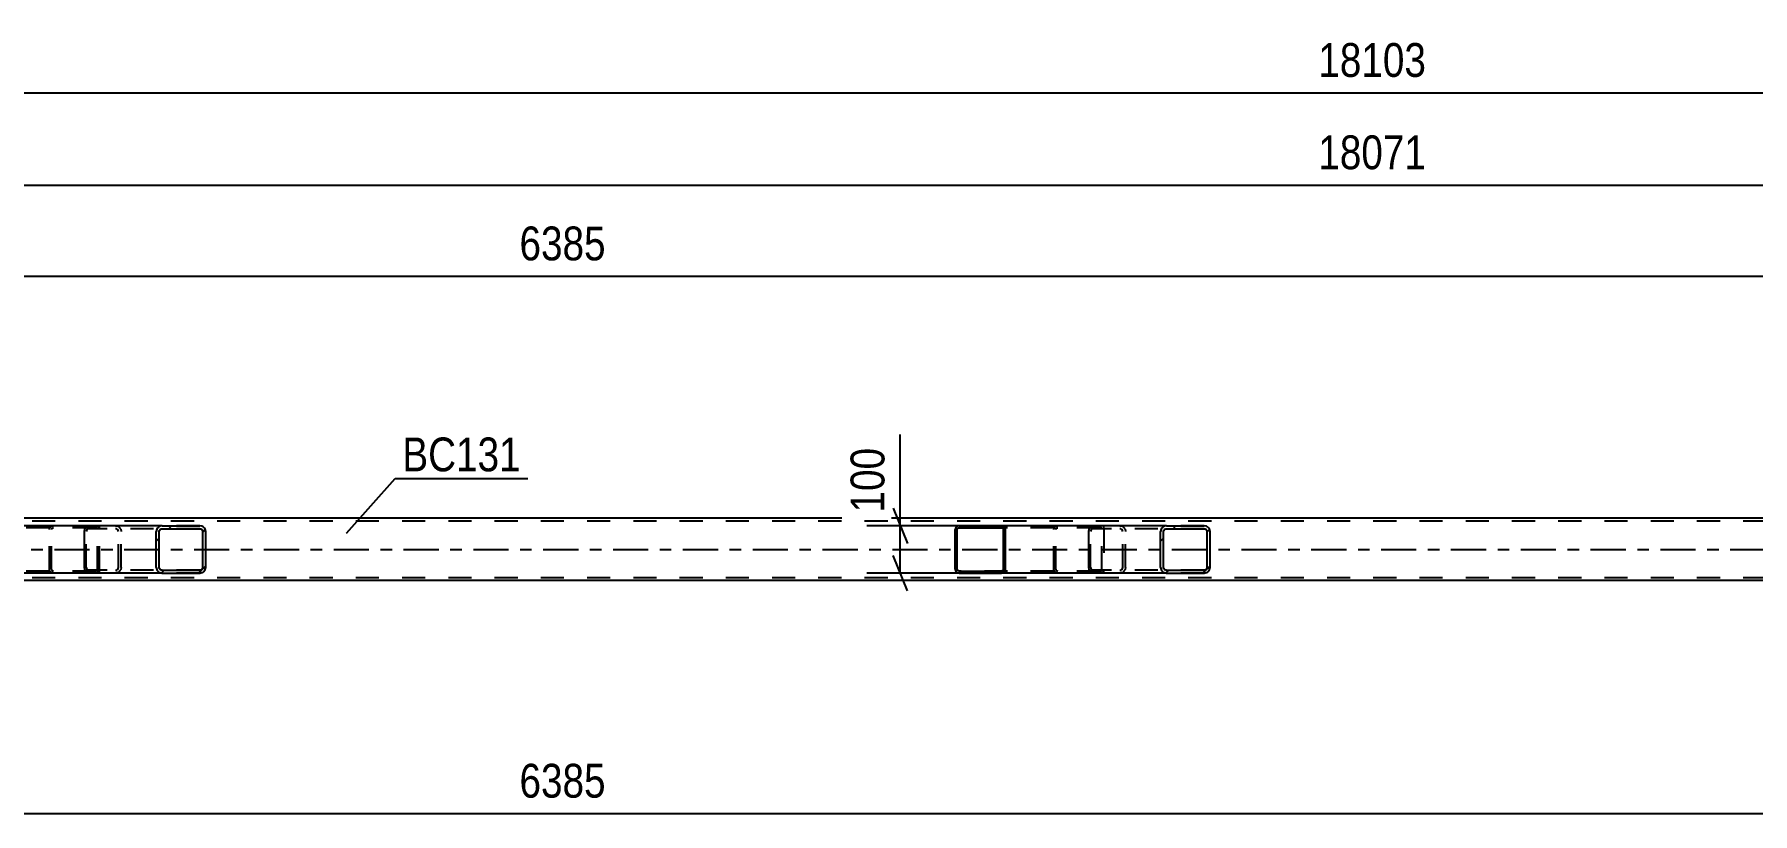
# Model space of a CAD drawing. Header units: millimetres. Extents: x 0 to 841, y 0 to 594.
# Drawn here: x 330.4 to 476.1, y 222.4 to 288.4 of the extents above; entities that cross this region are included whole.
import ezdxf

# ---------------------------------------------------------------- set-up
doc = ezdxf.new("R2010")
doc.units = ezdxf.units.MM
doc.linetypes.add('DXK_LINE_DOT2', pattern=[3.9198, 1.9599, -1.9599])
doc.linetypes.add('DXK_LINE_DOT3', pattern=[5.9187, 2.979, -0.9799, 0.9799, -0.9799])
doc.styles.add('Arial Narrow', font='ARIALN.TTF', dxfattribs={"height": 0.2})

# ---------------------------------------------------------------- blocks, each defined once
blk = doc.blocks.new('Part-814735430-2827 - 2738')
at = {"linetype": 'Continuous'}
h = blk.add_hatch(dxfattribs=at)
h.set_pattern_fill('', scale=0.7, style=0, pattern_type=0)
h.set_pattern_definition([(45, (344.9203, 246.4372), (-1.57154, 1.57154), [])])
h.paths.add_polyline_path([(344.96, 246.25), (344.92, 246.44), (344.81, 246.59), (344.65, 246.7), (344.46, 246.73), (341.27, 246.73), (341.08, 246.7), (340.92, 246.59), (340.81, 246.44), (340.77, 246.25), (340.77, 243.21), (340.81, 243.03), (340.92, 242.87), (341.08, 242.77), (341.27, 242.73), (344.46, 242.73), (344.65, 242.77), (344.81, 242.87), (344.92, 243.03), (344.96, 243.21)])
h.paths.add_polyline_path([(344.69, 243.12), (344.63, 243.04), (344.55, 242.99), (344.46, 242.97), (341.27, 242.97), (341.18, 242.99), (341.09, 243.04), (341.04, 243.12), (341.02, 243.21), (341.02, 246.25), (341.04, 246.35), (341.09, 246.42), (341.18, 246.48), (341.27, 246.49), (344.46, 246.49), (344.55, 246.48), (344.63, 246.42), (344.69, 246.35), (344.71, 246.25), (344.71, 243.21)])
at = {"color": 2, "linetype": 'Continuous'}
for p, q in [((334.7, 246.25), (334.72, 246.44)), ((334.7, 243.21), (334.7, 246.25)), ((334.72, 246.44), (334.78, 246.59)), ((334.78, 246.59), (334.87, 246.7)), ((334.87, 246.7), (334.97, 246.73)), ((341.27, 246.73), (334.97, 246.73)), ((340.81, 246.44), (340.77, 246.25)), ((340.77, 243.21), (340.77, 246.25)), ((341.02, 246.25), (341.04, 246.35)), ((341.02, 243.21), (341.02, 246.25)), ((341.04, 246.35), (341.09, 246.42)), ((341.27, 246.73), (341.08, 246.7)), ((341.09, 246.42), (341.18, 246.48)), ((341.18, 246.48), (341.27, 246.49)), ((341.27, 246.73), (344.46, 246.73)), ((341.27, 246.49), (344.46, 246.49)), ((344.65, 246.7), (344.46, 246.73)), ((344.46, 246.49), (344.55, 246.48)), ((344.55, 246.48), (344.63, 246.42)), ((344.63, 246.42), (344.69, 246.35)), ((344.69, 246.35), (344.71, 246.25)), ((344.71, 243.21), (344.71, 246.25)), ((344.96, 246.25), (344.92, 246.44)), ((344.96, 243.21), (344.96, 246.25)), ((334.72, 243.03), (334.7, 243.21)), ((334.78, 242.87), (334.72, 243.03)), ((334.87, 242.77), (334.78, 242.87)), ((334.97, 242.73), (334.87, 242.77)), ((341.27, 242.73), (334.97, 242.73)), ((340.77, 243.21), (340.81, 243.03)), ((341.04, 243.12), (341.02, 243.21)), ((341.09, 243.04), (341.04, 243.12)), ((341.08, 242.77), (341.27, 242.73)), ((341.18, 242.99), (341.09, 243.04)), ((341.27, 242.97), (341.18, 242.99)), ((341.27, 242.97), (344.46, 242.97)), ((341.27, 242.73), (344.46, 242.73)), ((344.55, 242.99), (344.46, 242.97)), ((344.46, 242.73), (344.65, 242.77)), ((344.63, 243.04), (344.55, 242.99)), ((344.69, 243.12), (344.63, 243.04)), ((344.71, 243.21), (344.69, 243.12)), ((344.92, 243.03), (344.96, 243.21))]:
    blk.add_line(p, q, dxfattribs=at)
at = {"color": 7, "linetype": 'DXK_LINE_DOT2'}
for p, q in [((334.85, 246.35), (334.84, 246.25)), ((334.84, 243.21), (334.84, 246.25)), ((334.88, 246.42), (334.85, 246.35)), ((334.92, 246.48), (334.88, 246.42)), ((334.97, 246.49), (334.92, 246.48)), ((344.46, 246.49), (334.97, 246.49)), ((335.96, 246.49), (335.96, 246.73)), ((337.31, 246.73), (337.5, 246.7)), ((337.4, 246.48), (337.31, 246.49)), ((337.48, 246.42), (337.4, 246.48)), ((337.54, 246.35), (337.48, 246.42)), ((337.56, 246.25), (337.54, 246.35)), ((337.56, 243.21), (337.56, 246.25)), ((337.77, 246.44), (337.81, 246.25)), ((337.81, 243.21), (337.81, 246.25)), ((344.46, 246.73), (341.27, 246.73)), ((334.84, 243.21), (334.85, 243.12)), ((334.85, 243.12), (334.88, 243.04)), ((334.88, 243.04), (334.92, 242.99)), ((334.92, 242.99), (334.97, 242.97)), ((344.46, 242.97), (334.97, 242.97)), ((335.96, 242.73), (335.96, 242.97)), ((337.31, 242.97), (337.4, 242.99)), ((337.5, 242.77), (337.31, 242.73)), ((337.4, 242.99), (337.48, 243.04)), ((337.48, 243.04), (337.54, 243.12)), ((337.54, 243.12), (337.56, 243.21)), ((337.81, 243.21), (337.77, 243.03)), ((344.46, 242.73), (341.27, 242.73))]:
    blk.add_line(p, q, dxfattribs=at)
for centre, start, end in [((337.32, 246.24), 23.8494, 68.8059), ((337.32, 243.23), 291.1941, 336.1506)]:
    blk.add_arc(centre, 0.492, start, end, dxfattribs=at)
at = {"color": 2, "linetype": 'Continuous'}
for centre, start, end in [((341.26, 246.24), 111.1941, 156.1506), ((344.47, 246.24), 23.8494, 68.8059), ((341.26, 243.23), 203.8494, 248.8059), ((344.47, 243.23), 291.1941, 336.1506)]:
    blk.add_arc(centre, 0.492, start, end, dxfattribs=at)
blk = doc.blocks.new('Part-814735430-2828 - 2738')
at = {"linetype": 'Continuous'}
h = blk.add_hatch(dxfattribs=at)
h.set_pattern_fill('', scale=0.7, style=0, pattern_type=0)
h.set_pattern_definition([(45, (412.722, 246.536), (-1.57154, 1.57154), [])])
h.paths.add_polyline_path([(412.75, 246.41), (412.72, 246.54), (412.65, 246.64), (412.54, 246.71), (412.41, 246.73), (408.83, 246.73), (408.7, 246.71), (408.59, 246.64), (408.52, 246.54), (408.49, 246.41), (408.49, 243.05), (408.52, 242.93), (408.59, 242.83), (408.7, 242.76), (408.83, 242.73), (412.41, 242.73), (412.54, 242.76), (412.65, 242.83), (412.72, 242.93), (412.75, 243.05)])
h.paths.add_polyline_path([(412.56, 242.99), (412.53, 242.94), (412.47, 242.91), (412.41, 242.89), (408.83, 242.89), (408.77, 242.91), (408.71, 242.94), (408.67, 242.99), (408.66, 243.05), (408.66, 246.41), (408.67, 246.47), (408.71, 246.53), (408.77, 246.56), (408.83, 246.57), (412.41, 246.57), (412.47, 246.56), (412.53, 246.53), (412.56, 246.47), (412.58, 246.41), (412.58, 243.05)])
at = {"color": 2, "linetype": 'Continuous'}
for p, q in [((408.52, 246.54), (408.49, 246.41)), ((408.49, 243.05), (408.49, 246.41)), ((408.66, 246.41), (408.67, 246.47)), ((408.66, 243.05), (408.66, 246.41)), ((408.67, 246.47), (408.71, 246.53)), ((408.83, 246.73), (408.7, 246.71)), ((408.71, 246.53), (408.77, 246.56)), ((408.77, 246.56), (408.83, 246.57)), ((408.83, 246.73), (412.41, 246.73)), ((408.83, 246.57), (412.41, 246.57)), ((420.11, 246.73), (412.41, 246.73)), ((412.54, 246.71), (412.41, 246.73)), ((412.41, 246.57), (412.47, 246.56)), ((412.47, 246.56), (412.53, 246.53)), ((412.53, 246.53), (412.56, 246.47)), ((412.56, 246.47), (412.58, 246.41)), ((412.58, 243.05), (412.58, 246.41)), ((412.75, 246.41), (412.72, 246.54)), ((412.75, 243.05), (412.75, 246.41)), ((408.49, 243.05), (408.52, 242.93)), ((408.67, 242.99), (408.66, 243.05)), ((408.71, 242.94), (408.67, 242.99)), ((408.7, 242.76), (408.83, 242.73)), ((408.77, 242.91), (408.71, 242.94)), ((408.83, 242.89), (408.77, 242.91)), ((408.83, 242.89), (412.41, 242.89)), ((408.83, 242.73), (412.41, 242.73)), ((412.47, 242.91), (412.41, 242.89)), ((412.41, 242.73), (412.54, 242.76)), ((420.11, 242.73), (412.41, 242.73)), ((412.53, 242.94), (412.47, 242.91)), ((412.56, 242.99), (412.53, 242.94)), ((412.58, 243.05), (412.56, 242.99)), ((412.72, 242.93), (412.75, 243.05))]:
    blk.add_line(p, q, dxfattribs=at)
at = {"color": 7, "linetype": 'DXK_LINE_DOT2'}
for p, q in [((412.41, 246.73), (408.83, 246.73)), ((420.76, 246.57), (408.83, 246.57)), ((416.84, 246.41), (416.87, 246.54)), ((416.84, 243.05), (416.84, 246.41)), ((417.02, 246.47), (417.01, 246.41)), ((417.01, 243.05), (417.01, 246.41)), ((417.06, 246.53), (417.02, 246.47)), ((417.05, 246.71), (417.18, 246.73)), ((417.06, 246.53), (417.08, 246.54)), ((417.08, 246.54), (417.12, 246.56)), ((417.12, 246.56), (417.18, 246.57)), ((420.76, 246.73), (420.11, 246.73)), ((420.76, 246.73), (420.89, 246.71)), ((420.82, 246.56), (420.76, 246.57)), ((420.88, 246.53), (420.82, 246.56)), ((420.91, 246.47), (420.88, 246.53)), ((420.93, 246.41), (420.91, 246.47)), ((420.93, 243.05), (420.93, 246.41)), ((421.07, 246.54), (421.09, 246.44)), ((421.09, 246.44), (421.1, 246.41)), ((421.1, 246.41), (421.1, 243.05)), ((420.76, 242.89), (408.83, 242.89)), ((412.41, 242.73), (408.83, 242.73)), ((416.87, 242.93), (416.84, 243.05)), ((417.01, 243.05), (417.02, 242.99)), ((417.02, 242.99), (417.06, 242.94)), ((417.18, 242.73), (417.05, 242.76)), ((417.06, 242.94), (417.12, 242.91)), ((417.12, 242.91), (417.18, 242.89)), ((420.76, 242.73), (420.11, 242.73)), ((420.76, 242.89), (420.82, 242.91)), ((420.89, 242.76), (420.76, 242.73)), ((420.82, 242.91), (420.88, 242.94)), ((420.88, 242.94), (420.91, 242.99)), ((420.91, 242.99), (420.93, 243.05)), ((421.09, 243.03), (421.07, 242.93)), ((421.1, 243.05), (421.09, 243.03))]:
    blk.add_line(p, q, dxfattribs=at)
at = {"color": 2, "linetype": 'Continuous'}
for centre, start, end in [((408.82, 246.4), 110.7583, 155.68), ((412.42, 246.4), 24.32, 69.2417), ((408.82, 243.07), 204.32, 249.2417), ((412.42, 243.07), 290.7583, 335.68)]:
    blk.add_arc(centre, 0.331, start, end, dxfattribs=at)
at = {"color": 7, "linetype": 'DXK_LINE_DOT2'}
for centre, start, end in [((417.17, 246.4), 110.7583, 155.6801), ((417.17, 243.07), 204.3199, 249.2417), ((420.77, 243.07), 290.7583, 335.6801)]:
    blk.add_arc(centre, 0.331, start, end, dxfattribs=at)
blk = doc.blocks.new('Part-814735430-2852 - 2738')
at = {"linetype": 'Continuous'}
h = blk.add_hatch(dxfattribs=at)
h.set_pattern_fill('', scale=0.7, style=0, pattern_type=0)
h.set_pattern_definition([(45, (327.5879, 246.536), (-1.57154, 1.57154), [])])
h.paths.add_polyline_path([(327.61, 246.41), (327.59, 246.54), (327.51, 246.64), (327.4, 246.71), (327.27, 246.73), (323.7, 246.73), (323.57, 246.71), (323.46, 246.64), (323.38, 246.54), (323.36, 246.41), (323.36, 243.05), (323.38, 242.93), (323.46, 242.83), (323.57, 242.76), (323.7, 242.73), (327.27, 242.73), (327.4, 242.76), (327.51, 242.83), (327.59, 242.93), (327.61, 243.05)])
h.paths.add_polyline_path([(327.43, 242.99), (327.39, 242.94), (327.34, 242.91), (327.27, 242.89), (323.7, 242.89), (323.63, 242.91), (323.58, 242.94), (323.54, 242.99), (323.53, 243.05), (323.53, 246.41), (323.54, 246.47), (323.58, 246.53), (323.63, 246.56), (323.7, 246.57), (327.27, 246.57), (327.34, 246.56), (327.39, 246.53), (327.43, 246.47), (327.44, 246.41), (327.44, 243.05)])
at = {"color": 2, "linetype": 'Continuous'}
for p, q in [((323.38, 246.54), (323.36, 246.41)), ((323.36, 243.05), (323.36, 246.41)), ((323.53, 246.41), (323.54, 246.47)), ((323.53, 243.05), (323.53, 246.41)), ((323.54, 246.47), (323.58, 246.53)), ((323.7, 246.73), (323.57, 246.71)), ((323.58, 246.53), (323.63, 246.56)), ((323.63, 246.56), (323.7, 246.57)), ((323.7, 246.73), (327.27, 246.73)), ((323.7, 246.57), (327.27, 246.57)), ((334.97, 246.73), (327.27, 246.73)), ((327.4, 246.71), (327.27, 246.73)), ((327.27, 246.57), (327.34, 246.56)), ((327.34, 246.56), (327.39, 246.53)), ((327.39, 246.53), (327.43, 246.47)), ((327.43, 246.47), (327.44, 246.41)), ((327.44, 243.05), (327.44, 246.41)), ((327.61, 246.41), (327.59, 246.54)), ((327.61, 243.05), (327.61, 246.41)), ((323.36, 243.05), (323.38, 242.93)), ((323.54, 242.99), (323.53, 243.05)), ((323.58, 242.94), (323.54, 242.99)), ((323.57, 242.76), (323.7, 242.73)), ((323.63, 242.91), (323.58, 242.94)), ((323.7, 242.89), (323.63, 242.91)), ((323.7, 242.89), (327.27, 242.89)), ((323.7, 242.73), (327.27, 242.73)), ((327.34, 242.91), (327.27, 242.89)), ((327.27, 242.73), (327.4, 242.76)), ((334.97, 242.73), (327.27, 242.73)), ((327.39, 242.94), (327.34, 242.91)), ((327.43, 242.99), (327.39, 242.94)), ((327.44, 243.05), (327.43, 242.99)), ((327.59, 242.93), (327.61, 243.05))]:
    blk.add_line(p, q, dxfattribs=at)
at = {"color": 7, "linetype": 'DXK_LINE_DOT2'}
for p, q in [((327.27, 246.73), (323.7, 246.73)), ((335.62, 246.57), (323.7, 246.57)), ((331.71, 246.41), (331.73, 246.54)), ((331.71, 243.05), (331.71, 246.41)), ((331.89, 246.47), (331.88, 246.41)), ((331.88, 243.05), (331.88, 246.41)), ((331.93, 246.53), (331.89, 246.47)), ((331.92, 246.71), (332.05, 246.73)), ((331.93, 246.53), (331.94, 246.54)), ((331.94, 246.54), (331.98, 246.56)), ((331.98, 246.56), (332.05, 246.57)), ((335.62, 246.73), (334.97, 246.73)), ((335.62, 246.73), (335.75, 246.71)), ((335.69, 246.56), (335.62, 246.57)), ((335.74, 246.53), (335.69, 246.56)), ((335.78, 246.47), (335.74, 246.53)), ((335.79, 246.41), (335.78, 246.47)), ((335.79, 243.05), (335.79, 246.41)), ((335.94, 246.54), (335.96, 246.44)), ((335.96, 246.44), (335.96, 246.41)), ((335.96, 243.05), (335.96, 246.41)), ((335.62, 242.89), (323.7, 242.89)), ((327.27, 242.73), (323.7, 242.73)), ((331.73, 242.93), (331.71, 243.05)), ((331.88, 243.05), (331.89, 242.99)), ((331.89, 242.99), (331.93, 242.94)), ((332.05, 242.73), (331.92, 242.76)), ((331.93, 242.94), (331.94, 242.93)), ((331.94, 242.93), (331.98, 242.91)), ((331.98, 242.91), (332.05, 242.89)), ((335.62, 242.73), (334.97, 242.73)), ((335.62, 242.89), (335.69, 242.91)), ((335.75, 242.76), (335.62, 242.73)), ((335.69, 242.91), (335.74, 242.94)), ((335.74, 242.94), (335.78, 242.99)), ((335.78, 242.99), (335.79, 243.05)), ((335.96, 243.03), (335.94, 242.93)), ((335.96, 243.05), (335.96, 243.03))]:
    blk.add_line(p, q, dxfattribs=at)
at = {"color": 2, "linetype": 'Continuous'}
for centre, start, end in [((323.68, 246.4), 110.7583, 155.68), ((327.29, 246.4), 24.32, 69.2417), ((323.68, 243.07), 204.32, 249.2417), ((327.29, 243.07), 290.7583, 335.68)]:
    blk.add_arc(centre, 0.331, start, end, dxfattribs=at)
at = {"color": 7, "linetype": 'DXK_LINE_DOT2'}
for centre, start, end in [((332.03, 246.4), 110.7583, 155.6801), ((335.64, 246.4), 24.3199, 69.2417), ((332.03, 243.07), 204.3199, 249.2417), ((335.64, 243.07), 290.7583, 335.6801)]:
    blk.add_arc(centre, 0.331, start, end, dxfattribs=at)
blk = doc.blocks.new('Part-814735430-2967 - 2738')
at = {"color": 7, "linetype": 'DXK_LINE_DOT2'}
for p, q in [((771.23, 247.13), (106.89, 247.13)), ((771.23, 242.33), (106.89, 242.33))]:
    blk.add_line(p, q, dxfattribs=at)
at = {"color": 2, "linetype": 'Continuous'}
for p, q in [((502.12, 247.37), (252.71, 247.37)), ((502.12, 242.09), (252.71, 242.09))]:
    blk.add_line(p, q, dxfattribs=at)
at = {"color": 7, "linetype": 'DXK_LINE_DOT3'}
blk.add_line((107.23, 244.73), (771.23, 244.73), dxfattribs=at)
blk = doc.blocks.new('Part-814735430-2968 - 2738')
at = {"linetype": 'Continuous'}
h = blk.add_hatch(dxfattribs=at)
h.set_pattern_fill('', scale=0.7, style=0, pattern_type=0)
h.set_pattern_definition([(45, (430.0545, 246.4372), (-1.57154, 1.57154), [])])
h.paths.add_polyline_path([(430.09, 246.25), (430.05, 246.44), (429.95, 246.59), (429.78, 246.7), (429.59, 246.73), (426.41, 246.73), (426.21, 246.7), (426.05, 246.59), (425.94, 246.44), (425.9, 246.25), (425.9, 243.21), (425.94, 243.03), (426.05, 242.87), (426.21, 242.77), (426.41, 242.73), (429.59, 242.73), (429.78, 242.77), (429.95, 242.87), (430.05, 243.03), (430.09, 243.21)])
h.paths.add_polyline_path([(429.82, 243.12), (429.77, 243.04), (429.69, 242.99), (429.59, 242.97), (426.41, 242.97), (426.31, 242.99), (426.23, 243.04), (426.17, 243.12), (426.15, 243.21), (426.15, 246.25), (426.17, 246.35), (426.23, 246.42), (426.31, 246.48), (426.41, 246.49), (429.59, 246.49), (429.69, 246.48), (429.77, 246.42), (429.82, 246.35), (429.84, 246.25), (429.84, 243.21)])
at = {"color": 2, "linetype": 'Continuous'}
for p, q in [((419.83, 246.25), (419.85, 246.44)), ((419.83, 243.21), (419.83, 246.25)), ((419.85, 246.44), (419.91, 246.59)), ((419.91, 246.59), (420, 246.7)), ((420, 246.7), (420.11, 246.73)), ((426.41, 246.73), (420.11, 246.73)), ((425.94, 246.44), (425.9, 246.25)), ((425.9, 243.21), (425.9, 246.25)), ((426.15, 246.25), (426.17, 246.35)), ((426.15, 243.21), (426.15, 246.25)), ((426.17, 246.35), (426.23, 246.42)), ((426.41, 246.73), (426.21, 246.7)), ((426.23, 246.42), (426.31, 246.48)), ((426.31, 246.48), (426.41, 246.49)), ((426.41, 246.73), (429.59, 246.73)), ((426.41, 246.49), (429.59, 246.49)), ((429.78, 246.7), (429.59, 246.73)), ((429.59, 246.49), (429.69, 246.48)), ((429.69, 246.48), (429.77, 246.42)), ((429.77, 246.42), (429.82, 246.35)), ((429.82, 246.35), (429.84, 246.25)), ((429.84, 243.21), (429.84, 246.25)), ((430.09, 246.25), (430.05, 246.44)), ((430.09, 243.21), (430.09, 246.25)), ((419.85, 243.03), (419.83, 243.21)), ((419.91, 242.87), (419.85, 243.03)), ((420, 242.77), (419.91, 242.87)), ((420.11, 242.73), (420, 242.77)), ((426.41, 242.73), (420.11, 242.73)), ((425.9, 243.21), (425.94, 243.03)), ((426.17, 243.12), (426.15, 243.21)), ((426.23, 243.04), (426.17, 243.12)), ((426.21, 242.77), (426.41, 242.73)), ((426.31, 242.99), (426.23, 243.04)), ((426.41, 242.97), (426.31, 242.99)), ((426.41, 242.97), (429.59, 242.97)), ((426.41, 242.73), (429.59, 242.73)), ((429.69, 242.99), (429.59, 242.97)), ((429.59, 242.73), (429.78, 242.77)), ((429.77, 243.04), (429.69, 242.99)), ((429.82, 243.12), (429.77, 243.04)), ((429.84, 243.21), (429.82, 243.12)), ((430.05, 243.03), (430.09, 243.21))]:
    blk.add_line(p, q, dxfattribs=at)
at = {"color": 7, "linetype": 'DXK_LINE_DOT2'}
for p, q in [((419.98, 246.35), (419.97, 246.25)), ((419.97, 243.21), (419.97, 246.25)), ((420.01, 246.42), (419.98, 246.35)), ((420.05, 246.48), (420.01, 246.42)), ((420.11, 246.49), (420.05, 246.48)), ((429.59, 246.49), (420.11, 246.49)), ((421.1, 246.49), (421.1, 246.73)), ((422.44, 246.73), (422.63, 246.7)), ((422.54, 246.48), (422.44, 246.49)), ((422.62, 246.42), (422.54, 246.48)), ((422.67, 246.35), (422.62, 246.42)), ((422.69, 246.25), (422.67, 246.35)), ((422.69, 243.21), (422.69, 246.25)), ((422.9, 246.44), (422.94, 246.25)), ((422.94, 243.21), (422.94, 246.25)), ((429.59, 246.73), (426.41, 246.73)), ((419.97, 243.21), (419.98, 243.12)), ((419.98, 243.12), (420.01, 243.04)), ((420.01, 243.04), (420.05, 242.99)), ((420.05, 242.99), (420.11, 242.97)), ((429.59, 242.97), (420.11, 242.97)), ((421.1, 242.73), (421.1, 242.97)), ((422.44, 242.97), (422.54, 242.99)), ((422.63, 242.77), (422.44, 242.73)), ((422.54, 242.99), (422.62, 243.04)), ((422.62, 243.04), (422.67, 243.12)), ((422.67, 243.12), (422.69, 243.21)), ((422.94, 243.21), (422.9, 243.03)), ((429.59, 242.73), (426.41, 242.73))]:
    blk.add_line(p, q, dxfattribs=at)
for centre, start, end in [((422.45, 246.24), 23.8494, 68.8059), ((422.45, 243.23), 291.1941, 336.1506)]:
    blk.add_arc(centre, 0.492, start, end, dxfattribs=at)
at = {"color": 2, "linetype": 'Continuous'}
for centre, start, end in [((426.39, 246.24), 111.1941, 156.1506), ((429.6, 246.24), 23.8494, 68.8059), ((426.39, 243.23), 203.8494, 248.8059), ((429.6, 243.23), 291.1941, 336.1506)]:
    blk.add_arc(centre, 0.492, start, end, dxfattribs=at)
blk = doc.blocks.new('StraightDimension-814735430-3220 - 2738')
at = {"color": 7, "linetype": 'Continuous'}
for p, q in [((403.84, 246.73), (403.84, 254.47)), ((403.84, 246.73), (403.84, 254.47)), ((403.24, 248.23), (404.44, 245.23)), ((415.84, 246.73), (400.99, 246.73)), ((403.84, 242.73), (403.84, 246.73)), ((404.44, 241.23), (403.24, 244.23)), ((415.84, 242.73), (400.99, 242.73))]:
    blk.add_line(p, q, dxfattribs=at)
at = {"color": 0}
blk.add_wipeout([(403.09, 253.94), (398.89, 253.94), (398.89, 247.26), (403.09, 247.26)], dxfattribs=at)
at = {"color": 3, "style": 'Arial Narrow'}
blk.add_text('100', height=2.863, rotation=90.0002, dxfattribs=at).set_placement((402.49, 247.86))
blk = doc.blocks.new('StraightDimension-814735430-12887 - 2738')
at = {"color": 7, "linetype": 'Continuous'}
blk.add_line((247.51, 222.36), (502.92, 222.36), dxfattribs=at)
at = {"color": 0}
blk.add_wipeout([(379.47, 223.11), (379.47, 227.31), (370.96, 227.31), (370.96, 223.11)], dxfattribs=at)
at = {"color": 3, "style": 'Arial Narrow'}
blk.add_text('6385', height=2.863, dxfattribs=at).set_placement((371.56, 223.71))
blk = doc.blocks.new('StraightDimension-814735430-3152 - 2738')
at = {"color": 7, "linetype": 'Continuous'}
blk.add_line((105.59, 283.41), (782.09, 283.41), dxfattribs=at)
at = {"color": 0}
blk.add_wipeout([(449.01, 284.16), (449.01, 288.36), (438.67, 288.36), (438.67, 284.16)], dxfattribs=at)
at = {"color": 3, "style": 'Arial Narrow'}
blk.add_text('18103', height=2.863, dxfattribs=at).set_placement((439.27, 284.76))
blk = doc.blocks.new('StraightDimension-814735430-7458 - 2738')
at = {"color": 7, "linetype": 'Continuous'}
blk.add_line((106.22, 275.59), (781.45, 275.59), dxfattribs=at)
at = {"color": 0}
blk.add_wipeout([(449.01, 276.34), (449.01, 280.54), (438.67, 280.54), (438.67, 276.34)], dxfattribs=at)
at = {"color": 3, "style": 'Arial Narrow'}
blk.add_text('18071', height=2.863, dxfattribs=at).set_placement((439.27, 276.94))
blk = doc.blocks.new('StraightDimension-814735430-12799 - 2738')
at = {"color": 7, "linetype": 'Continuous'}
blk.add_line((247.51, 267.87), (502.92, 267.87), dxfattribs=at)
at = {"color": 0}
blk.add_wipeout([(379.47, 268.62), (379.47, 272.82), (370.96, 272.82), (370.96, 268.62)], dxfattribs=at)
at = {"color": 3, "style": 'Arial Narrow'}
blk.add_text('6385', height=2.863, dxfattribs=at).set_placement((371.56, 269.22))
blk = doc.blocks.new('Mark-814735430-2963 - 2738')
at = {"color": 0}
blk.add_wipeout([(371.68, 251.35), (371.68, 254.35), (361.63, 254.35), (361.63, 251.35)], dxfattribs=at)
blk.add_wipeout([(371.68, 251.35), (371.68, 254.35), (361.63, 254.35), (361.63, 251.35)], dxfattribs=at)
at = {"color": 30, "linetype": 'Continuous'}
for p, q in [((356.89, 246.12), (361.03, 250.75)), ((361.03, 250.75), (372.28, 250.75))]:
    blk.add_line(p, q, dxfattribs=at)
at = {"color": 3, "style": 'Arial Narrow'}
blk.add_text('BC131', height=2.863, dxfattribs=at).set_placement((361.63, 251.35))

msp = doc.modelspace()

# ---------------------------------------------------------------- block references
for name in ['Part-814735430-2967 - 2738', 'Part-814735430-2852 - 2738', 'Part-814735430-2827 - 2738', 'Part-814735430-2828 - 2738', 'Part-814735430-2968 - 2738', 'StraightDimension-814735430-12887 - 2738']:
    msp.add_blockref(name, (0, 0))

# ---------------------------------------------------------------- next in the draw order: block references
msp.add_blockref('StraightDimension-814735430-3220 - 2738', (0, 0))

# ---------------------------------------------------------------- next in the draw order: block references
msp.add_blockref('StraightDimension-814735430-3152 - 2738', (0, 0))

# ---------------------------------------------------------------- next in the draw order: block references
msp.add_blockref('StraightDimension-814735430-7458 - 2738', (0, 0))

# ---------------------------------------------------------------- next in the draw order: block references
for name in ['StraightDimension-814735430-12799 - 2738', 'Mark-814735430-2963 - 2738']:
    msp.add_blockref(name, (0, 0))

doc.saveas('drawing.dxf')
